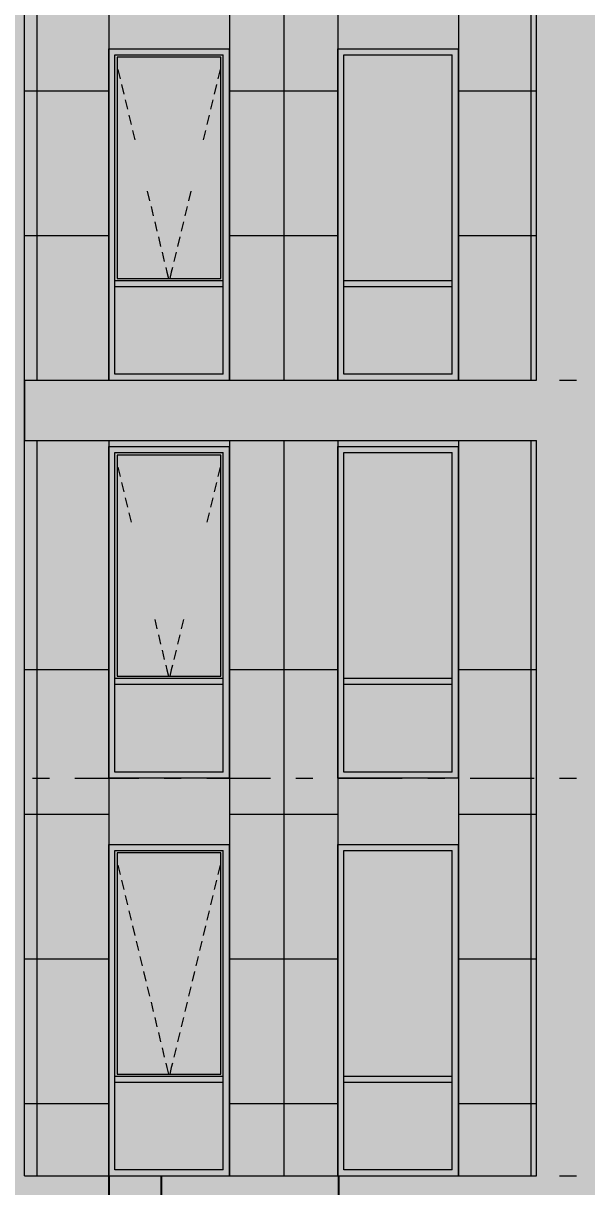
# Model space of a CAD drawing. Header units: millimetres. Extents: x 1499747 to 4341325, y -28481 to 441852.
# Drawn here: x 4118552 to 4123228, y 373938 to 383590 of the extents above; entities that cross this region are included whole.
import ezdxf

# ---------------------------------------------------------------- set-up
doc = ezdxf.new("R2010")
doc.units = ezdxf.units.MM
doc.header["$MEASUREMENT"] = 0
doc.layers.add('FTP Cable', color=130, linetype='Continuous', lineweight=30)
doc.layers.add('Чертеж и Рисунок', color=7, linetype='Continuous')
doc.dimstyles.get("Standard").update_dxf_attribs({"dimtxt": 0.18, "dimasz": 0.18, "dimexe": 0.18, "dimexo": 0.0625, "dimgap": 0.09, "dimtad": 0, "dimtih": 1, "dimtoh": 1, "dimdec": 4, "dimzin": 0, "dimdsep": 46, "dimtxsty": 'Standard', "dimcen": 0.09, "dimadec": 0, "dimazin": 0, "dimtfac": 1, "dimtdec": 4, "dimtofl": 0, "dimtmove": 0, "dimatfit": 3, "dimfxl": 1, "dimtolj": 1, "dimtzin": 0, "dimarcsym": 0})

# ---------------------------------------------------------------- blocks, each defined once
blk = doc.blocks.new('*D1140')
at = {"layer": 'Defpoints', "color": 0, "lineweight": 30, "transparency": 16777216}
for p in [(4119696.6, 374028.4), (4121168.2, 374028.4), (4121168.2, 373687.9)]:
    blk.add_point(p, dxfattribs=at)
at = {"layer": 'FTP Cable', "color": 0, "lineweight": -2, "transparency": 16777216}
for p, q in [((4119696.6, 374028.3), (4119696.6, 373687.7)), ((4121168.2, 374028.3), (4121168.2, 373687.7)), ((4119696.8, 373687.9), (4120015.7, 373687.9)), ((4121168, 373687.9), (4120849.2, 373687.9))]:
    blk.add_line(p, q, dxfattribs=at)
at = {"layer": 'FTP Cable', "color": 0, "lineweight": 30, "transparency": 16777216}
for points in [[(4119696.8, 373688), (4119696.8, 373687.9), (4119696.6, 373687.9)], [(4121168, 373688), (4121168, 373687.9), (4121168.2, 373687.9)]]:
    blk.add_solid(points, dxfattribs=at)
at = {"layer": 'FTP Cable', "color": 0, "lineweight": 25, "transparency": 16777216, "insert": (4120432.4, 373687.9), "char_height": 250, "attachment_point": 5}
blk.add_mtext('\\A1;1472', dxfattribs=at)
blk = doc.blocks.new('*D1141')
at = {"layer": 'Defpoints', "color": 0, "lineweight": 30, "transparency": 16777216}
for p in [(4119263.3, 374028.4), (4119696.6, 374028.4), (4119263.3, 373687.9)]:
    blk.add_point(p, dxfattribs=at)
at = {"layer": 'FTP Cable', "color": 0, "lineweight": -2, "transparency": 16777216}
for p, q in [((4119263.3, 374028.3), (4119263.3, 373687.7)), ((4119696.6, 374028.3), (4119696.6, 373687.7)), ((4119263.3, 373687.9), (4119263.1, 373687.9)), ((4119696.4, 373687.9), (4119263.5, 373687.9))]:
    blk.add_line(p, q, dxfattribs=at)
at = {"layer": 'FTP Cable', "color": 0, "lineweight": 30, "transparency": 16777216}
for points in [[(4119263.5, 373688), (4119263.5, 373687.9), (4119263.3, 373687.9)], [(4119696.4, 373688), (4119696.4, 373687.9), (4119696.6, 373687.9)]]:
    blk.add_solid(points, dxfattribs=at)
at = {"layer": 'FTP Cable', "color": 0, "lineweight": 25, "transparency": 16777216, "insert": (4118929.7, 373687.9), "char_height": 250, "attachment_point": 5}
blk.add_mtext('\\A1;433', dxfattribs=at)

msp = doc.modelspace()

# ---------------------------------------------------------------- hatches: boundary and pattern name
at = {"layer": 'Чертеж и Рисунок', "linetype": 'Continuous', "lineweight": 0, "true_color": 0xbc9a89}
for points in [[(4118062.1, 399928.4), (4118062.1, 374028.4), (4118562.1, 374028.4), (4118562.1, 399928.4)], [(4123312.4, 399928.4), (4122812.4, 399928.4), (4122812.4, 374028.4), (4123312.4, 374028.4)], [(4118562.8, 380628.4), (4118562.8, 380128.4), (4122812.4, 380128.4), (4122812.4, 380628.4)], [(4127512.7, 374028.4), (4104262.7, 374028.4), (4104262.7, 373528.4), (4127512.7, 373528.4)]]:
    msp.add_hatch(color=33, dxfattribs=at).paths.add_polyline_path(points)
at = {"layer": 'Чертеж и Рисунок', "linetype": 'Continuous', "lineweight": 0, "true_color": 0xffffff}
h = msp.add_hatch(color=7, dxfattribs=at)
h.paths.add_polyline_path([(4118562.1, 374028.4), (4119262.1, 374028.4), (4119262.1, 376778.4), (4120262.1, 376778.4), (4120262.1, 374028.4), (4121162.4, 374028.4), (4121162.4, 376778.4), (4122162.4, 376778.4), (4122162.4, 374028.4), (4122812.4, 374028.4), (4122812.4, 380128.4), (4118562.8, 380128.4), (4118562.8, 380628.4), (4119262.1, 380628.4), (4119262.1, 383378.4), (4120262.1, 383378.4), (4120262.1, 380628.4), (4121162.4, 380628.4), (4121162.4, 383378.4), (4122162.4, 383378.4), (4122162.4, 380628.4), (4122812.4, 380628.4), (4122812.4, 386728.4), (4118562.1, 386728.4)])
h.paths.add_polyline_path([(4120262.1, 383928.4), (4119262.1, 383928.4), (4119262.1, 386678.4), (4120262.1, 386678.4)], flags=0)
h.paths.add_polyline_path([(4120262.1, 377328.4), (4119262.1, 377328.4), (4119262.1, 380078.4), (4120262.1, 380078.4)], flags=0)
h.paths.add_polyline_path([(4122162.4, 383928.4), (4121162.4, 383928.4), (4121162.4, 386678.4), (4122162.4, 386678.4)], flags=0)
h.paths.add_polyline_path([(4122162.4, 377328.4), (4121162.4, 377328.4), (4121162.4, 380078.4), (4122162.4, 380078.4)], flags=0)
at = {"layer": 'Чертеж и Рисунок', "linetype": 'Continuous', "lineweight": 0, "true_color": 0x2e2e2e}
for points in [[(4119262.1, 383028.4), (4119312.1, 383028.4), (4119312.1, 383328.4), (4119262.1, 383378.4)], [(4119762.1, 383378.4), (4119262.1, 383378.4), (4119312.1, 383328.4), (4119762.1, 383328.4)], [(4119762.1, 383328.4), (4120212.1, 383328.4), (4120262.1, 383378.4), (4119762.1, 383378.4)], [(4120262.1, 383028.4), (4120262.1, 383378.4), (4120212.1, 383328.4), (4120212.1, 383028.4)], [(4121162.4, 383028.4), (4121212.4, 383028.4), (4121212.4, 383328.4), (4121162.4, 383378.4)], [(4121662.4, 383378.4), (4121162.4, 383378.4), (4121212.4, 383328.4), (4121662.4, 383328.4)], [(4121662.4, 383378.4), (4121662.4, 383328.4), (4122112.4, 383328.4), (4122162.4, 383378.4)], [(4122162.4, 383028.4), (4122162.4, 383378.4), (4122112.4, 383328.4), (4122112.4, 383028.4)], [(4119262.1, 381628.4), (4119312.1, 381628.4), (4119312.1, 383028.4), (4119262.1, 383028.4)], [(4120262.1, 381628.4), (4120262.1, 383028.4), (4120212.1, 383028.4), (4120212.1, 381628.4)], [(4121162.4, 381628.4), (4121212.4, 381628.4), (4121212.4, 383028.4), (4121162.4, 383028.4)], [(4122162.4, 381628.4), (4122162.4, 383028.4), (4122112.4, 383028.4), (4122112.4, 381628.4)], [(4119262.1, 381428.4), (4119312.1, 381428.4), (4119312.1, 381628.4), (4119262.1, 381628.4)], [(4120262.1, 381428.4), (4120262.1, 381628.4), (4120212.1, 381628.4), (4120212.1, 381428.4)], [(4121162.4, 381428.4), (4121212.4, 381428.4), (4121212.4, 381628.4), (4121162.4, 381628.4)], [(4122162.4, 381428.4), (4122162.4, 381628.4), (4122112.4, 381628.4), (4122112.4, 381428.4)], [(4119312.1, 381403.4), (4119762.1, 381403.4), (4119762.1, 381453.4), (4119312.1, 381453.4)], [(4119762.1, 381403.4), (4120212.1, 381403.4), (4120212.1, 381453.4), (4119762.1, 381453.4)], [(4121212.4, 381403.4), (4121662.4, 381403.4), (4121662.4, 381453.4), (4121212.4, 381453.4)], [(4121662.4, 381453.4), (4121662.4, 381403.4), (4122112.4, 381403.4), (4122112.4, 381453.4)], [(4119262.1, 381428.4), (4119262.1, 380628.4), (4119312.1, 380678.4), (4119312.1, 381428.4)], [(4120262.1, 381428.4), (4120212.1, 381428.4), (4120212.1, 380678.4), (4120262.1, 380628.4)], [(4121162.4, 381428.4), (4121162.4, 380628.4), (4121212.4, 380678.4), (4121212.4, 381428.4)], [(4122162.4, 381428.4), (4122112.4, 381428.4), (4122112.4, 380678.4), (4122162.4, 380628.4)], [(4119762.1, 380628.4), (4119762.1, 380678.4), (4119312.1, 380678.4), (4119262.1, 380628.4)], [(4119762.1, 380628.4), (4120262.1, 380628.4), (4120212.1, 380678.4), (4119762.1, 380678.4)], [(4121662.4, 380628.4), (4121662.4, 380678.4), (4121212.4, 380678.4), (4121162.4, 380628.4)], [(4121662.4, 380628.4), (4122162.4, 380628.4), (4122112.4, 380678.4), (4121662.4, 380678.4)], [(4119262.1, 379728.4), (4119312.1, 379728.4), (4119312.1, 380028.4), (4119262.1, 380078.4)], [(4119762.1, 380078.4), (4119262.1, 380078.4), (4119312.1, 380028.4), (4119762.1, 380028.4)], [(4119762.1, 380028.4), (4120212.1, 380028.4), (4120262.1, 380078.4), (4119762.1, 380078.4)], [(4120262.1, 379728.4), (4120262.1, 380078.4), (4120212.1, 380028.4), (4120212.1, 379728.4)], [(4121162.4, 379728.4), (4121212.4, 379728.4), (4121212.4, 380028.4), (4121162.4, 380078.4)], [(4121662.4, 380078.4), (4121162.4, 380078.4), (4121212.4, 380028.4), (4121662.4, 380028.4)], [(4121662.4, 380078.4), (4121662.4, 380028.4), (4122112.4, 380028.4), (4122162.4, 380078.4)], [(4122162.4, 379728.4), (4122162.4, 380078.4), (4122112.4, 380028.4), (4122112.4, 379728.4)], [(4119262.1, 378328.4), (4119312.1, 378328.4), (4119312.1, 379728.4), (4119262.1, 379728.4)], [(4120262.1, 378328.4), (4120262.1, 379728.4), (4120212.1, 379728.4), (4120212.1, 378328.4)], [(4121162.4, 378328.4), (4121212.4, 378328.4), (4121212.4, 379728.4), (4121162.4, 379728.4)], [(4122162.4, 378328.4), (4122162.4, 379728.4), (4122112.4, 379728.4), (4122112.4, 378328.4)], [(4119262.1, 378128.4), (4119312.1, 378128.4), (4119312.1, 378328.4), (4119262.1, 378328.4)], [(4120262.1, 378128.4), (4120262.1, 378328.4), (4120212.1, 378328.4), (4120212.1, 378128.4)], [(4121162.4, 378128.4), (4121212.4, 378128.4), (4121212.4, 378328.4), (4121162.4, 378328.4)], [(4122162.4, 378128.4), (4122162.4, 378328.4), (4122112.4, 378328.4), (4122112.4, 378128.4)], [(4119312.1, 378103.4), (4119762.1, 378103.4), (4119762.1, 378153.4), (4119312.1, 378153.4)], [(4119762.1, 378103.4), (4120212.1, 378103.4), (4120212.1, 378153.4), (4119762.1, 378153.4)], [(4121212.4, 378103.4), (4121662.4, 378103.4), (4121662.4, 378153.4), (4121212.4, 378153.4)], [(4121662.4, 378153.4), (4121662.4, 378103.4), (4122112.4, 378103.4), (4122112.4, 378153.4)], [(4119262.1, 378128.4), (4119262.1, 377328.4), (4119312.1, 377378.4), (4119312.1, 378128.4)], [(4120262.1, 378128.4), (4120212.1, 378128.4), (4120212.1, 377378.4), (4120262.1, 377328.4)], [(4121162.4, 378128.4), (4121162.4, 377328.4), (4121212.4, 377378.4), (4121212.4, 378128.4)], [(4122162.4, 378128.4), (4122112.4, 378128.4), (4122112.4, 377378.4), (4122162.4, 377328.4)], [(4119762.1, 377328.4), (4119762.1, 377378.4), (4119312.1, 377378.4), (4119262.1, 377328.4)], [(4119762.1, 377378.4), (4119762.1, 377328.4), (4120262.1, 377328.4), (4120212.1, 377378.4)], [(4121662.4, 377328.4), (4121662.4, 377378.4), (4121212.4, 377378.4), (4121162.4, 377328.4)], [(4121662.4, 377328.4), (4122162.4, 377328.4), (4122112.4, 377378.4), (4121662.4, 377378.4)], [(4119262.1, 376428.4), (4119312.1, 376428.4), (4119312.1, 376728.4), (4119262.1, 376778.4)], [(4119762.1, 376778.4), (4119262.1, 376778.4), (4119312.1, 376728.4), (4119762.1, 376728.4)], [(4119762.1, 376728.4), (4120212.1, 376728.4), (4120262.1, 376778.4), (4119762.1, 376778.4)], [(4120262.1, 376428.4), (4120262.1, 376778.4), (4120212.1, 376728.4), (4120212.1, 376428.4)], [(4121162.4, 376428.4), (4121212.4, 376428.4), (4121212.4, 376728.4), (4121162.4, 376778.4)], [(4121662.4, 376778.4), (4121162.4, 376778.4), (4121212.4, 376728.4), (4121662.4, 376728.4)], [(4121662.4, 376778.4), (4121662.4, 376728.4), (4122112.4, 376728.4), (4122162.4, 376778.4)], [(4122162.4, 376428.4), (4122162.4, 376778.4), (4122112.4, 376728.4), (4122112.4, 376428.4)], [(4119262.1, 375028.4), (4119312.1, 375028.4), (4119312.1, 376428.4), (4119262.1, 376428.4)], [(4120262.1, 375028.4), (4120262.1, 376428.4), (4120212.1, 376428.4), (4120212.1, 375028.4)], [(4121162.4, 375028.4), (4121212.4, 375028.4), (4121212.4, 376428.4), (4121162.4, 376428.4)], [(4122162.4, 375028.4), (4122162.4, 376428.4), (4122112.4, 376428.4), (4122112.4, 375028.4)], [(4119262.1, 374828.4), (4119312.1, 374828.4), (4119312.1, 375028.4), (4119262.1, 375028.4)], [(4120262.1, 374828.4), (4120262.1, 375028.4), (4120212.1, 375028.4), (4120212.1, 374828.4)], [(4121162.4, 374828.4), (4121212.4, 374828.4), (4121212.4, 375028.4), (4121162.4, 375028.4)], [(4122162.4, 374828.4), (4122162.4, 375028.4), (4122112.4, 375028.4), (4122112.4, 374828.4)], [(4119262.1, 374828.4), (4119262.1, 374028.4), (4119312.1, 374078.4), (4119312.1, 374828.4)], [(4119312.1, 374803.4), (4119762.1, 374803.4), (4119762.1, 374853.4), (4119312.1, 374853.4)], [(4119762.1, 374803.4), (4120212.1, 374803.4), (4120212.1, 374853.4), (4119762.1, 374853.4)], [(4120262.1, 374828.4), (4120212.1, 374828.4), (4120212.1, 374078.4), (4120262.1, 374028.4)], [(4121162.4, 374828.4), (4121162.4, 374028.4), (4121212.4, 374078.4), (4121212.4, 374828.4)], [(4121212.4, 374803.4), (4121662.4, 374803.4), (4121662.4, 374853.4), (4121212.4, 374853.4)], [(4121662.4, 374853.4), (4121662.4, 374803.4), (4122112.4, 374803.4), (4122112.4, 374853.4)], [(4122162.4, 374828.4), (4122112.4, 374828.4), (4122112.4, 374078.4), (4122162.4, 374028.4)], [(4119762.1, 374028.4), (4119762.1, 374078.4), (4119312.1, 374078.4), (4119262.1, 374028.4)], [(4119762.1, 374078.4), (4119762.1, 374028.4), (4120262.1, 374028.4), (4120212.1, 374078.4)], [(4121662.4, 374028.4), (4121662.4, 374078.4), (4121212.4, 374078.4), (4121162.4, 374028.4)], [(4121662.4, 374028.4), (4122162.4, 374028.4), (4122112.4, 374078.4), (4121662.4, 374078.4)]]:
    msp.add_hatch(color=250, dxfattribs=at).paths.add_polyline_path(points)
at = {"layer": 'Чертеж и Рисунок', "linetype": 'Continuous', "lineweight": 0, "true_color": 0xf7fdff}
for points in [[(4119312.1, 381453.4), (4119332.1, 381473.4), (4119332.1, 383308.4), (4119312.1, 383328.4)], [(4120212.1, 383328.4), (4119312.1, 383328.4), (4119332.1, 383308.4), (4120192.1, 383308.4)], [(4120192.1, 383308.4), (4120192.1, 381473.4), (4120212.1, 381453.4), (4120212.1, 383328.4)], [(4119312.1, 381453.4), (4120212.1, 381453.4), (4120192.1, 381473.4), (4119332.1, 381473.4)], [(4119312.1, 378153.4), (4119332.1, 378173.4), (4119332.1, 380008.4), (4119312.1, 380028.4)], [(4120212.1, 380028.4), (4119312.1, 380028.4), (4119332.1, 380008.4), (4120192.1, 380008.4)], [(4120192.1, 380008.4), (4120192.1, 378173.4), (4120212.1, 378153.4), (4120212.1, 380028.4)], [(4119332.1, 378173.4), (4119312.1, 378153.4), (4120212.1, 378153.4), (4120192.1, 378173.4)], [(4119312.1, 374853.4), (4119332.1, 374873.4), (4119332.1, 376708.4), (4119312.1, 376728.4)], [(4119312.1, 376728.4), (4119332.1, 376708.4), (4120192.1, 376708.4), (4120212.1, 376728.4)], [(4120192.1, 374873.4), (4120212.1, 374853.4), (4120212.1, 376728.4), (4120192.1, 376708.4)], [(4119312.1, 374853.4), (4120212.1, 374853.4), (4120192.1, 374873.4), (4119332.1, 374873.4)]]:
    msp.add_hatch(color=7, dxfattribs=at).paths.add_polyline_path(points)
at = {"layer": 'Чертеж и Рисунок', "linetype": 'Continuous', "lineweight": 0, "true_color": 0x84adf9}
for points in [[(4119332.1, 381473.4), (4120192.1, 381473.4), (4120192.1, 383308.4), (4119332.1, 383308.4)], [(4121212.4, 381453.4), (4122112.4, 381453.4), (4122112.4, 381628.4), (4122112.4, 383028.4), (4122112.4, 383328.4), (4121212.4, 383328.4)], [(4119312.1, 381403.4), (4119312.1, 380678.4), (4120212.1, 380678.4), (4120212.1, 381403.4)], [(4121212.4, 381403.4), (4121212.4, 380678.4), (4122112.4, 380678.4), (4122112.4, 381403.4)], [(4119332.1, 378173.4), (4120192.1, 378173.4), (4120192.1, 380008.4), (4119332.1, 380008.4)], [(4121212.4, 378153.4), (4122112.4, 378153.4), (4122112.4, 378328.4), (4122112.4, 379728.4), (4122112.4, 380028.4), (4121212.4, 380028.4)], [(4119312.1, 377378.4), (4120212.1, 377378.4), (4120212.1, 378103.4), (4119312.1, 378103.4)], [(4121212.4, 378103.4), (4121212.4, 377378.4), (4122112.4, 377378.4), (4122112.4, 378103.4)], [(4119332.1, 374873.4), (4120192.1, 374873.4), (4120192.1, 376708.4), (4119332.1, 376708.4)], [(4121212.4, 374853.4), (4122112.4, 374853.4), (4122112.4, 376428.4), (4122112.4, 376728.4), (4121212.4, 376728.4)], [(4119312.1, 374803.4), (4119312.1, 374078.4), (4120212.1, 374078.4), (4120212.1, 374803.4)], [(4121212.4, 374803.4), (4121212.4, 374078.4), (4122112.4, 374078.4), (4122112.4, 374803.4)]]:
    msp.add_hatch(color=161, dxfattribs=at).paths.add_polyline_path(points)

# ---------------------------------------------------------------- linework, layer by layer
at = {"layer": 'Чертеж и Рисунок', "color": 7, "linetype": 'Continuous', "lineweight": 5}
for points in [[(4118562.1, 374028.4), (4118562.1, 386728.4)], [(4122812.4, 380628.4), (4122812.4, 386728.4)], [(4119262.1, 380628.4), (4119262.1, 383378.4)], [(4119262.1, 383378.4), (4120262.1, 383378.4)], [(4120262.1, 383378.4), (4120262.1, 380628.4)], [(4121162.4, 380628.4), (4121162.4, 383378.4)], [(4121162.4, 383378.4), (4122162.4, 383378.4)], [(4122162.4, 383378.4), (4122162.4, 380628.4)], [(4119312.1, 383028.4), (4119312.1, 383328.4)], [(4119312.1, 383328.4), (4119762.1, 383328.4)], [(4119332.1, 383308.4), (4119332.1, 381473.4)], [(4120192.1, 383308.4), (4119332.1, 383308.4)], [(4119762.1, 383328.4), (4120212.1, 383328.4)], [(4120192.1, 381473.4), (4120192.1, 383308.4)], [(4120212.1, 383028.4), (4120212.1, 383328.4)], [(4121212.4, 383028.4), (4121212.4, 383328.4)], [(4121212.4, 383328.4), (4121662.4, 383328.4)], [(4121662.4, 383328.4), (4122112.4, 383328.4)], [(4122112.4, 383028.4), (4122112.4, 383328.4)], [(4119312.1, 381628.4), (4119312.1, 383028.4)], [(4120212.1, 381628.4), (4120212.1, 383028.4)], [(4121212.4, 381628.4), (4121212.4, 383028.4)], [(4122112.4, 381628.4), (4122112.4, 383028.4)], [(4119312.1, 381453.4), (4119312.1, 381628.4)], [(4120212.1, 381453.4), (4120212.1, 381628.4)], [(4121212.4, 381453.4), (4121212.4, 381628.4)], [(4122112.4, 381453.4), (4122112.4, 381628.4)], [(4119312.1, 381428.4), (4119312.1, 381453.4)], [(4119762.1, 381453.4), (4119312.1, 381453.4)], [(4119332.1, 381473.4), (4120192.1, 381473.4)], [(4120212.1, 381453.4), (4119762.1, 381453.4)], [(4120212.1, 381428.4), (4120212.1, 381453.4)], [(4121212.4, 381428.4), (4121212.4, 381453.4)], [(4121662.4, 381453.4), (4121212.4, 381453.4)], [(4122112.4, 381453.4), (4121662.4, 381453.4)], [(4122112.4, 381428.4), (4122112.4, 381453.4)], [(4119312.1, 381403.4), (4119312.1, 381428.4)], [(4119312.1, 380678.4), (4119312.1, 381403.4)], [(4119762.1, 381403.4), (4119312.1, 381403.4)], [(4120212.1, 381403.4), (4119762.1, 381403.4)], [(4120212.1, 381403.4), (4120212.1, 381428.4)], [(4120212.1, 380678.4), (4120212.1, 381403.4)], [(4121212.4, 381403.4), (4121212.4, 381428.4)], [(4121212.4, 380678.4), (4121212.4, 381403.4)], [(4121662.4, 381403.4), (4121212.4, 381403.4)], [(4122112.4, 381403.4), (4121662.4, 381403.4)], [(4122112.4, 381403.4), (4122112.4, 381428.4)], [(4122112.4, 380678.4), (4122112.4, 381403.4)], [(4119762.1, 380678.4), (4119312.1, 380678.4)], [(4120212.1, 380678.4), (4119762.1, 380678.4)], [(4121662.4, 380678.4), (4121212.4, 380678.4)], [(4122112.4, 380678.4), (4121662.4, 380678.4)], [(4118562.8, 380628.4), (4118562.8, 380128.4)], [(4118562.8, 380628.4), (4122812.4, 380628.4)], [(4118562.8, 380128.4), (4122812.4, 380128.4)], [(4122812.4, 374028.4), (4122812.4, 380128.4)], [(4119262.1, 377328.4), (4119262.1, 380078.4)], [(4119262.1, 380078.4), (4120262.1, 380078.4)], [(4119312.1, 379728.4), (4119312.1, 380028.4)], [(4119312.1, 380028.4), (4119762.1, 380028.4)], [(4119332.1, 380008.4), (4119332.1, 378173.4)], [(4120192.1, 380008.4), (4119332.1, 380008.4)], [(4119762.1, 380028.4), (4120212.1, 380028.4)], [(4120192.1, 378173.4), (4120192.1, 380008.4)], [(4120212.1, 379728.4), (4120212.1, 380028.4)], [(4120262.1, 380078.4), (4120262.1, 377328.4)], [(4121162.4, 377328.4), (4121162.4, 380078.4)], [(4121162.4, 380078.4), (4122162.4, 380078.4)], [(4121212.4, 379728.4), (4121212.4, 380028.4)], [(4121212.4, 380028.4), (4121662.4, 380028.4)], [(4121662.4, 380028.4), (4122112.4, 380028.4)], [(4122112.4, 379728.4), (4122112.4, 380028.4)], [(4122162.4, 380078.4), (4122162.4, 377328.4)], [(4119312.1, 378328.4), (4119312.1, 379728.4)], [(4120212.1, 378328.4), (4120212.1, 379728.4)], [(4121212.4, 378328.4), (4121212.4, 379728.4)], [(4122112.4, 378328.4), (4122112.4, 379728.4)], [(4119312.1, 378153.4), (4119312.1, 378328.4)], [(4120212.1, 378153.4), (4120212.1, 378328.4)], [(4121212.4, 378153.4), (4121212.4, 378328.4)], [(4122112.4, 378153.4), (4122112.4, 378328.4)], [(4119312.1, 378128.4), (4119312.1, 378153.4)], [(4119762.1, 378153.4), (4119312.1, 378153.4)], [(4119332.1, 378173.4), (4120192.1, 378173.4)], [(4120212.1, 378153.4), (4119762.1, 378153.4)], [(4120212.1, 378128.4), (4120212.1, 378153.4)], [(4121212.4, 378128.4), (4121212.4, 378153.4)], [(4121662.4, 378153.4), (4121212.4, 378153.4)], [(4122112.4, 378153.4), (4121662.4, 378153.4)], [(4122112.4, 378128.4), (4122112.4, 378153.4)], [(4119312.1, 378103.4), (4119312.1, 378128.4)], [(4119312.1, 377378.4), (4119312.1, 378103.4)], [(4119762.1, 378103.4), (4119312.1, 378103.4)], [(4120212.1, 378103.4), (4119762.1, 378103.4)], [(4120212.1, 378103.4), (4120212.1, 378128.4)], [(4120212.1, 377378.4), (4120212.1, 378103.4)], [(4121212.4, 378103.4), (4121212.4, 378128.4)], [(4121212.4, 377378.4), (4121212.4, 378103.4)], [(4121662.4, 378103.4), (4121212.4, 378103.4)], [(4122112.4, 378103.4), (4121662.4, 378103.4)], [(4122112.4, 378103.4), (4122112.4, 378128.4)], [(4122112.4, 377378.4), (4122112.4, 378103.4)], [(4120262.1, 377328.4), (4119262.1, 377328.4)], [(4119762.1, 377378.4), (4119312.1, 377378.4)], [(4120212.1, 377378.4), (4119762.1, 377378.4)], [(4122162.4, 377328.4), (4121162.4, 377328.4)], [(4121662.4, 377378.4), (4121212.4, 377378.4)], [(4122112.4, 377378.4), (4121662.4, 377378.4)], [(4119262.1, 374028.4), (4119262.1, 376778.4)], [(4119262.1, 376778.4), (4120262.1, 376778.4)], [(4119312.1, 376428.4), (4119312.1, 376728.4)], [(4119312.1, 376728.4), (4119762.1, 376728.4)], [(4119332.1, 376708.4), (4119332.1, 374873.4)], [(4120192.1, 376708.4), (4119332.1, 376708.4)], [(4119762.1, 376728.4), (4120212.1, 376728.4)], [(4120192.1, 374873.4), (4120192.1, 376708.4)], [(4120212.1, 376428.4), (4120212.1, 376728.4)], [(4120262.1, 376778.4), (4120262.1, 374028.4)], [(4121162.4, 374028.4), (4121162.4, 376778.4)], [(4121162.4, 376778.4), (4122162.4, 376778.4)], [(4121212.4, 376428.4), (4121212.4, 376728.4)], [(4121212.4, 376728.4), (4121662.4, 376728.4)], [(4121662.4, 376728.4), (4122112.4, 376728.4)], [(4122112.4, 376428.4), (4122112.4, 376728.4)], [(4122162.4, 376778.4), (4122162.4, 374028.4)], [(4119312.1, 375028.4), (4119312.1, 376428.4)], [(4120212.1, 375028.4), (4120212.1, 376428.4)], [(4121212.4, 375028.4), (4121212.4, 376428.4)], [(4122112.4, 375028.4), (4122112.4, 376428.4)], [(4119312.1, 374853.4), (4119312.1, 375028.4)], [(4120212.1, 374853.4), (4120212.1, 375028.4)], [(4121212.4, 374853.4), (4121212.4, 375028.4)], [(4122112.4, 374853.4), (4122112.4, 375028.4)], [(4119332.1, 374873.4), (4120192.1, 374873.4)], [(4119312.1, 374828.4), (4119312.1, 374853.4)], [(4119762.1, 374853.4), (4119312.1, 374853.4)], [(4119312.1, 374803.4), (4119312.1, 374828.4)], [(4119312.1, 374078.4), (4119312.1, 374803.4)], [(4119762.1, 374803.4), (4119312.1, 374803.4)], [(4120212.1, 374853.4), (4119762.1, 374853.4)], [(4120212.1, 374803.4), (4119762.1, 374803.4)], [(4120212.1, 374828.4), (4120212.1, 374853.4)], [(4120212.1, 374803.4), (4120212.1, 374828.4)], [(4120212.1, 374078.4), (4120212.1, 374803.4)], [(4121212.4, 374828.4), (4121212.4, 374853.4)], [(4121662.4, 374853.4), (4121212.4, 374853.4)], [(4121212.4, 374803.4), (4121212.4, 374828.4)], [(4121212.4, 374078.4), (4121212.4, 374803.4)], [(4121662.4, 374803.4), (4121212.4, 374803.4)], [(4122112.4, 374853.4), (4121662.4, 374853.4)], [(4122112.4, 374803.4), (4121662.4, 374803.4)], [(4122112.4, 374828.4), (4122112.4, 374853.4)], [(4122112.4, 374803.4), (4122112.4, 374828.4)], [(4122112.4, 374078.4), (4122112.4, 374803.4)], [(4118562.1, 374028.4), (4122812.4, 374028.4)], [(4119762.1, 374078.4), (4119312.1, 374078.4)], [(4120212.1, 374078.4), (4119762.1, 374078.4)], [(4121662.4, 374078.4), (4121212.4, 374078.4)], [(4122112.4, 374078.4), (4121662.4, 374078.4)]]:
    msp.add_lwpolyline(points, dxfattribs=at)
at = {"layer": 'Чертеж и Рисунок', "color": 253, "linetype": 'Continuous', "lineweight": 5, "true_color": 0xaaaaaa}
for points in [[(4118663.7, 386728.4), (4118663.7, 380628.4)], [(4120262.7, 386728.4), (4120262.7, 380628.4)], [(4120713.6, 386728.4), (4120713.6, 380628.4)], [(4122162.7, 386728.4), (4122162.7, 380628.4)], [(4122763.3, 386728.4), (4122763.3, 380628.4)], [(4119263.3, 383928.4), (4119263.3, 383378.4)], [(4121163.3, 383928.4), (4121163.3, 383378.4)], [(4119263.3, 383378.4), (4119263.3, 380628.4)], [(4121163.3, 383378.4), (4121163.3, 380628.4)], [(4118562.1, 383028.2), (4119262.1, 383028.2)], [(4120262.1, 383028.2), (4121161.9, 383028.2)], [(4122162.4, 383028.2), (4122812.4, 383028.2)], [(4118562.1, 381828.2), (4119262.1, 381828.2)], [(4120262.1, 381828.2), (4121161.9, 381828.2)], [(4122162.4, 381828.2), (4122812.4, 381828.2)], [(4118562.1, 380628.2), (4118562.8, 380628.2)], [(4118663.7, 380128.4), (4118663.7, 374028.4)], [(4119263.3, 380128.4), (4119263.3, 380078.4)], [(4120262.7, 380128.4), (4120262.7, 374028.4)], [(4120713.6, 380128.4), (4120713.6, 374028.4)], [(4121163.3, 380128.4), (4121163.3, 380078.4)], [(4122162.7, 380128.4), (4122162.7, 374028.4)], [(4122763.3, 380128.4), (4122763.3, 374028.4)], [(4119263.3, 380078.4), (4119263.3, 377328.4)], [(4121163.3, 380078.4), (4121163.3, 377328.4)], [(4118562.1, 378228.2), (4119262.1, 378228.2)], [(4120262.1, 378228.2), (4121161.9, 378228.2)], [(4122162.4, 378228.2), (4122812.4, 378228.2)], [(4119263.3, 377328.4), (4119263.3, 376778.4)], [(4121163.3, 377328.4), (4121163.3, 376778.4)], [(4118562.1, 377028.2), (4119262.1, 377028.2)], [(4120262.1, 377028.2), (4121161.9, 377028.2)], [(4122162.4, 377028.2), (4122812.4, 377028.2)], [(4119263.3, 376778.4), (4119263.3, 374028.4)], [(4121163.3, 376778.4), (4121163.3, 374028.4)], [(4118562.1, 375828.2), (4119262.1, 375828.2)], [(4120262.1, 375828.2), (4121161.9, 375828.2)], [(4122162.4, 375828.2), (4122812.4, 375828.2)], [(4118562.1, 374628.2), (4119262.1, 374628.2)], [(4120262.1, 374628.2), (4121161.9, 374628.2)], [(4122162.4, 374628.2), (4122812.4, 374628.2)]]:
    msp.add_lwpolyline(points, dxfattribs=at)
at = {"layer": 'Чертеж и Рисунок', "color": 23, "linetype": 'Continuous', "lineweight": 5, "true_color": 0xbf8080}
for points in [[(4119337.7, 383207.1), (4119356.4, 383129.3)], [(4120186.6, 383207.1), (4120167.9, 383129.3)], [(4119368.2, 383080.7), (4119386.9, 383002.9)], [(4120156.1, 383080.7), (4120137.4, 383002.9)], [(4119398.7, 382954.3), (4119417.4, 382876.6)], [(4120125.6, 382954.3), (4120106.9, 382876.6)], [(4119429.2, 382828), (4119447.9, 382750.2)], [(4120095.1, 382828), (4120076.4, 382750.2)], [(4119459.7, 382701.6), (4119478.4, 382623.8)], [(4120064.6, 382701.6), (4120045.9, 382623.8)], [(4119581.7, 382196.1), (4119600.5, 382118.3)], [(4119942.6, 382196.1), (4119923.8, 382118.3)], [(4119612.2, 382069.7), (4119631, 381992)], [(4119912.1, 382069.7), (4119893.3, 381992)], [(4119642.7, 381943.4), (4119661.5, 381865.6)], [(4119881.6, 381943.4), (4119862.8, 381865.6)], [(4119673.2, 381817), (4119692, 381739.2)], [(4119851.1, 381817), (4119832.3, 381739.2)], [(4119703.7, 381690.6), (4119722.5, 381612.9)], [(4119820.6, 381690.6), (4119801.8, 381612.9)], [(4119734.2, 381564.3), (4119743.4, 381526.2)], [(4119790.1, 381564.3), (4119780.9, 381526.2)], [(4119743.4, 381526.2), (4119756.1, 381473.4)], [(4119780.9, 381526.2), (4119768.2, 381473.4)], [(4119337.7, 379907.1), (4119356.4, 379829.3)], [(4120186.6, 379907.1), (4120167.9, 379829.3)], [(4119368.2, 379780.7), (4119386.9, 379702.9)], [(4120156.1, 379780.7), (4120137.4, 379702.9)], [(4119398.7, 379654.3), (4119417.4, 379576.6)], [(4120125.6, 379654.3), (4120106.9, 379576.6)], [(4119429.2, 379528), (4119447.9, 379450.2)], [(4120095.1, 379528), (4120076.4, 379450.2)], [(4119642.7, 378643.4), (4119661.5, 378565.6)], [(4119881.6, 378643.4), (4119862.8, 378565.6)], [(4119673.2, 378517), (4119692, 378439.2)], [(4119851.1, 378517), (4119832.3, 378439.2)], [(4119703.7, 378390.6), (4119722.5, 378312.9)], [(4119820.6, 378390.6), (4119801.8, 378312.9)], [(4119734.2, 378264.3), (4119743.4, 378226.2)], [(4119790.1, 378264.3), (4119780.9, 378226.2)], [(4119743.4, 378226.2), (4119756.1, 378173.4)], [(4119780.9, 378226.2), (4119768.2, 378173.4)], [(4119337.7, 376607.1), (4119356.4, 376529.3)], [(4120186.6, 376607.1), (4120167.9, 376529.3)], [(4119368.2, 376480.7), (4119386.9, 376402.9)], [(4120156.1, 376480.7), (4120137.4, 376402.9)], [(4119398.7, 376354.3), (4119417.4, 376276.6)], [(4120125.6, 376354.3), (4120106.9, 376276.6)], [(4119429.2, 376228), (4119447.9, 376150.2)], [(4120095.1, 376228), (4120076.4, 376150.2)], [(4119459.7, 376101.6), (4119478.4, 376023.8)], [(4120064.6, 376101.6), (4120045.9, 376023.8)], [(4119490.2, 375975.2), (4119508.9, 375897.5)], [(4120034.1, 375975.2), (4120015.4, 375897.5)], [(4119520.7, 375848.8), (4119539.4, 375771.1)], [(4120003.6, 375848.8), (4119984.9, 375771.1)], [(4119551.2, 375722.5), (4119569.9, 375644.7)], [(4119973.1, 375722.5), (4119954.4, 375644.7)], [(4119581.7, 375596.1), (4119600.5, 375518.3)], [(4119942.6, 375596.1), (4119923.8, 375518.3)], [(4119612.2, 375469.7), (4119631, 375392)], [(4119912.1, 375469.7), (4119893.3, 375392)], [(4119642.7, 375343.4), (4119661.5, 375265.6)], [(4119881.6, 375343.4), (4119862.8, 375265.6)], [(4119673.2, 375217), (4119692, 375139.2)], [(4119851.1, 375217), (4119832.3, 375139.2)], [(4119703.7, 375090.6), (4119722.5, 375012.9)], [(4119820.6, 375090.6), (4119801.8, 375012.9)], [(4119734.2, 374964.3), (4119743.4, 374926.2)], [(4119743.4, 374926.2), (4119756.1, 374873.4)], [(4119780.9, 374926.2), (4119768.2, 374873.4)], [(4119790.1, 374964.3), (4119780.9, 374926.2)]]:
    msp.add_lwpolyline(points, dxfattribs=at)
at = {"layer": 'Чертеж и Рисунок', "color": 1, "linetype": 'Continuous', "lineweight": 0}
for points in [[(4118628.2, 380628.4), (4118769.3, 380628.4)], [(4118981, 380628.4), (4119510.1, 380628.4)], [(4119721.8, 380628.4), (4119862.9, 380628.4)], [(4120074.6, 380628.4), (4120603.7, 380628.4)], [(4120815.4, 380628.4), (4120956.5, 380628.4)], [(4121168.2, 380628.4), (4121697.4, 380628.4)], [(4121909, 380628.4), (4122050.1, 380628.4)], [(4122261.8, 380628.4), (4122791, 380628.4)], [(4123002.6, 380628.4), (4123143.7, 380628.4)], [(4118628.2, 377328.4), (4118769.3, 377328.4)], [(4118981, 377328.4), (4119510.1, 377328.4)], [(4119721.8, 377328.4), (4119862.9, 377328.4)], [(4120074.6, 377328.4), (4120603.7, 377328.4)], [(4120815.4, 377328.4), (4120956.5, 377328.4)], [(4121168.2, 377328.4), (4121697.4, 377328.4)], [(4121909, 377328.4), (4122050.1, 377328.4)], [(4122261.8, 377328.4), (4122791, 377328.4)], [(4123002.6, 377328.4), (4123143.7, 377328.4)], [(4118628.2, 374028.4), (4118769.3, 374028.4)], [(4118981, 374028.4), (4119510.1, 374028.4)], [(4119721.8, 374028.4), (4119862.9, 374028.4)], [(4120074.6, 374028.4), (4120603.7, 374028.4)], [(4120815.4, 374028.4), (4120956.5, 374028.4)], [(4121168.2, 374028.4), (4121697.4, 374028.4)], [(4121909, 374028.4), (4122050.1, 374028.4)], [(4122261.8, 374028.4), (4122791, 374028.4)], [(4123002.6, 374028.4), (4123143.7, 374028.4)]]:
    msp.add_lwpolyline(points, dxfattribs=at)

# ---------------------------------------------------------------- dimensions: what is measured, and where the dimension line sits
at = {"layer": 'FTP Cable', "color": 18, "lineweight": 25, "true_color": 0x000000}
for base, p2, picture, middle in [((4119263.3, 373687.9), (4119263.3, 374028.4), '*D1141', (4118929.7, 373687.9)), ((4121168.2, 373687.9), (4121168.2, 374028.4), '*D1140', (4120432.4, 373687.9))]:
    dim = msp.add_linear_dim(base=base, p1=(4119696.6, 374028.4), p2=p2, dimstyle='Standard', override={"dimtxt": 250, "dimdec": 0}, dxfattribs=at)
    dim.commit()
    dim.dimension.update_dxf_attribs({"geometry": picture, "text_midpoint": middle})

doc.saveas('drawing.dxf')
